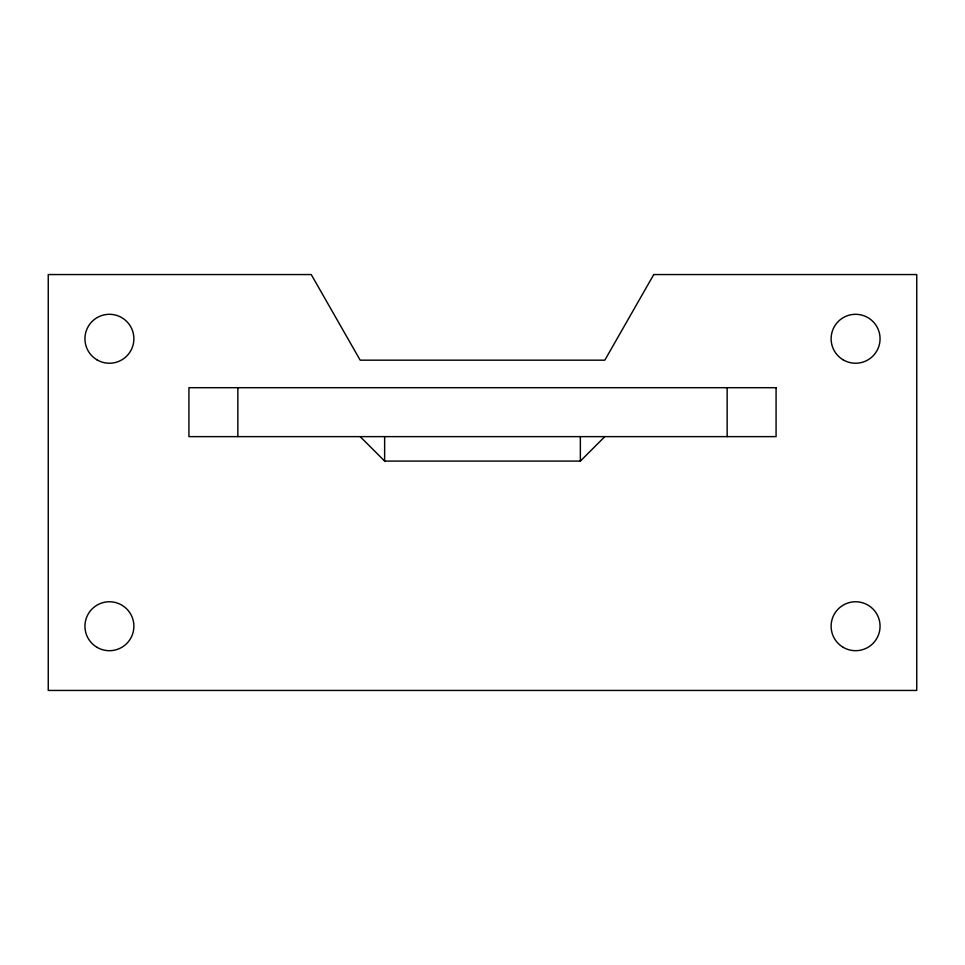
<?xml version="1.0" encoding="UTF-8"?>
<svg xmlns="http://www.w3.org/2000/svg" width="965" height="965" viewBox="0 0 965 965"><rect width="100%" height="100%" fill="white"/><g stroke="black" fill="none" stroke-linecap="round" stroke-linejoin="round"><path stroke-width="1.45" d="M360.174 436.626L384.637 461.089L580.363 461.089L604.826 436.626M727.152 387.701L727.152 436.626M580.363 436.626L580.363 461.089M384.637 436.626L384.637 461.089M237.848 387.701L237.848 436.626M653.751 274.555L604.826 360.174L360.174 360.174L311.249 274.555L48.25 274.555L48.25 690.445L916.75 690.445L916.75 274.555L653.751 274.555M776.077 387.701L188.923 387.701L188.923 436.626L776.077 436.626L776.077 387.701M97.175 647.419A24.463 24.463 0 0 0 133.882 626.225A24.463 24.463 0 0 0 97.175 605.043A24.463 24.463 0 0 0 97.175 647.419M97.175 359.957A24.463 24.463 0 0 0 133.882 338.775A24.463 24.463 0 0 0 97.175 317.582A24.463 24.463 0 0 0 97.175 359.957M843.35 647.419A24.463 24.463 0 0 0 880.056 626.225A24.463 24.463 0 0 0 843.35 605.043A24.463 24.463 0 0 0 843.35 647.419M843.35 359.957A24.463 24.463 0 0 0 880.056 338.775A24.463 24.463 0 0 0 843.35 317.582A24.463 24.463 0 0 0 843.35 359.957"/></g></svg>
